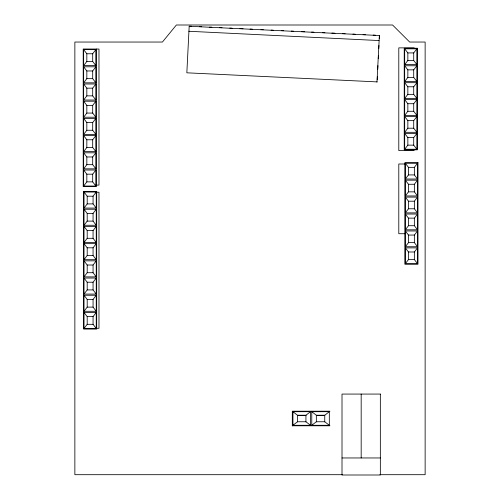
<?xml version="1.0" encoding="UTF-8"?>
<svg xmlns="http://www.w3.org/2000/svg" width="500" height="500" viewBox="0 0 500 500"><rect width="100%" height="100%" fill="white"/><g stroke="black" fill="none" stroke-linecap="round" stroke-linejoin="round"><path stroke-width="0.75" d="M83.65 186.044L83.65 170.006L95.869 170.006L95.869 186.044L83.65 186.044L86.831 181.869L86.831 174.181L83.65 170.006M83.65 168.844L83.65 152.806L95.869 152.806L95.869 168.844L83.65 168.844L86.831 164.669L86.831 156.975L83.65 152.806M83.65 151.637L83.65 135.6L95.869 135.6L95.869 151.637L83.65 151.637L86.831 147.469L86.831 139.775L83.65 135.6M83.65 134.438L83.65 118.4L95.869 118.4L95.869 134.438L83.65 134.438L86.831 130.262L86.831 122.569L83.65 118.4M83.65 117.231L83.65 101.2L95.869 101.2L95.869 117.231L83.65 117.231L86.831 113.062L86.831 105.369L83.65 101.2M83.65 100.031L83.65 83.994L95.869 83.994L95.869 100.031L83.65 100.031L86.831 95.862L86.831 88.169L83.65 83.994M83.65 82.831L83.65 66.794L95.869 66.794L95.869 82.831L83.65 82.831L86.831 78.656L86.831 70.963L83.65 66.794M83.65 65.625L83.65 49.594L95.869 49.594L95.869 65.625L83.65 65.625L86.831 61.456L86.831 53.762L83.65 49.594M84.025 328.488L84.025 312.45L96.244 312.45L96.244 328.488L84.025 328.488L87.2 324.319L87.2 316.625L84.025 312.45M84.025 311.288L84.025 295.25L96.244 295.25L96.244 311.288L84.025 311.288L87.2 307.113L87.2 299.419L84.025 295.25M84.025 294.081L84.025 278.05L96.244 278.05L96.244 294.081L84.025 294.081L87.2 289.913L87.2 282.219L84.025 278.05M84.025 276.881L84.025 260.844L96.244 260.844L96.244 276.881L84.025 276.881L87.2 272.712L87.2 265.019L84.025 260.844M84.025 259.681L84.025 243.644L96.244 243.644L96.244 259.681L84.025 259.681L87.2 255.506L87.2 247.812L84.025 243.644M84.025 242.475L84.025 226.438L96.244 226.438L96.244 242.475L84.025 242.475L87.2 238.306L87.2 230.613L84.025 226.438M84.025 225.275L84.025 209.237L96.244 209.237L96.244 225.275L84.025 225.275L87.2 221.1L87.2 213.412L84.025 209.237M84.025 208.075L84.025 192.037L96.244 192.037L96.244 208.075L84.025 208.075L87.2 203.9L87.2 196.206L84.025 192.037M95.869 186.044L92.694 181.869L92.694 174.181L95.869 170.006M95.869 168.844L92.694 164.669L92.694 156.975L95.869 152.806M95.869 151.637L92.694 147.469L92.694 139.775L95.869 135.6M95.869 134.438L92.694 130.262L92.694 122.569L95.869 118.4M95.869 117.231L92.694 113.062L92.694 105.369L95.869 101.2M95.869 100.031L92.694 95.862L92.694 88.169L95.869 83.994M95.869 82.831L92.694 78.656L92.694 70.963L95.869 66.794M95.869 65.625L92.694 61.456L92.694 53.762L95.869 49.594M96.244 328.488L93.062 324.319L93.062 316.625L96.244 312.45M96.244 311.288L93.062 307.113L93.062 299.419L96.244 295.25M96.244 294.081L93.062 289.913L93.062 282.219L96.244 278.05M96.244 276.881L93.062 272.712L93.062 265.019L96.244 260.844M96.244 259.681L93.062 255.506L93.062 247.812L96.244 243.644M96.244 242.475L93.062 238.306L93.062 230.613L96.244 226.438M96.244 225.275L93.062 221.1L93.062 213.412L96.244 209.237M96.244 208.075L93.062 203.9L93.062 196.206L96.244 192.037M96.312 49.006L96.312 186.625L83.206 186.625L83.206 49.006L98.981 49.05L98.981 185.094L95.9 185.094M377.137 81.894L186.844 72.812L189.181 26.244L191.619 26.231M376.969 82.1L379.406 35.406M377.25 79.569L377.4 76.469M377.738 69.5L377.931 65.625M378.269 58.65L378.419 55.55M378.762 48.575L378.913 45.475M379.256 38.5L379.369 36.181M404.669 64.6L407.85 60.494L407.85 52.925L404.669 48.819L416.887 48.819L416.887 64.6L404.669 64.6L404.669 48.819M416.887 64.6L413.713 60.494L413.713 52.925L416.887 48.819M404.669 81.531L407.85 77.425L407.85 69.856L404.669 65.75L416.887 65.75L416.887 81.531L404.669 81.531L404.669 65.75M416.887 81.531L413.713 77.425L413.713 69.856L416.887 65.75M404.669 98.462L407.85 94.356L407.85 86.781L404.669 82.675L416.887 82.675L416.887 98.462L404.669 98.462L404.669 82.675M416.887 98.462L413.713 94.356L413.713 86.781L416.887 82.675M404.669 115.388L407.85 111.281L407.85 103.713L404.669 99.606L416.887 99.606L416.887 115.388L404.669 115.388L404.669 99.606M416.887 115.388L413.713 111.281L413.713 103.713L416.887 99.606M404.669 132.319L407.85 128.212L407.85 120.644L404.669 116.538L416.887 116.538L416.887 132.319L404.669 132.319L404.669 116.538M416.887 132.319L413.713 128.212L413.713 120.644L416.887 116.538M404.669 149.25L407.85 145.144L407.85 137.569L404.669 133.463L416.887 133.463L416.887 149.25L404.669 149.25L404.669 133.463M416.887 149.25L413.713 145.144L413.713 137.569L416.887 133.463M405.319 179.025L408.494 174.919L408.494 167.35L405.319 163.244L417.537 163.244L417.537 179.025L405.319 179.025L405.319 163.244M417.537 179.025L414.356 174.919L414.356 167.35L417.537 163.244M405.319 195.956L408.494 191.85L408.494 184.275L405.319 180.169L417.537 180.169L417.537 195.956L405.319 195.956L405.319 180.169M417.537 195.956L414.356 191.85L414.356 184.275L417.537 180.169M405.319 212.881L408.494 208.775L408.494 201.206L405.319 197.1L417.537 197.1L417.537 212.881L405.319 212.881L405.319 197.1M417.537 212.881L414.356 208.775L414.356 201.206L417.537 197.1M405.319 229.812L408.494 225.706L408.494 218.137L405.319 214.031L417.537 214.031L417.537 229.812L405.319 229.812L405.319 214.031M417.537 229.812L414.356 225.706L414.356 218.137L417.537 214.031M405.319 246.744L408.494 242.638L408.494 235.062L405.319 230.963L417.537 230.963L417.537 246.744L405.319 246.744L405.319 230.963M417.537 246.744L414.356 242.638L414.356 235.062L417.537 230.963M405.319 263.669L408.494 259.562L408.494 251.994L405.319 247.887L417.537 247.887L417.537 263.669L405.319 263.669L405.319 247.887M417.537 263.669L414.356 259.562L414.356 251.994L417.537 247.887M292.944 411.7L297.512 415.244L305.931 415.244L310.494 411.7L310.494 425.288L292.944 425.288L292.944 411.7L310.494 411.7M311.769 411.7L316.337 415.244L324.75 415.244L329.319 411.7L329.319 425.288L311.769 425.288L311.769 411.7L329.319 411.7M292.944 425.288L297.512 421.756L305.931 421.756L310.494 425.288M311.769 425.288L316.337 421.756L324.75 421.756L329.319 425.288M414.194 47.869L398.794 47.869L398.794 150.562L414.194 150.562M407.85 52.925L413.713 52.925M86.831 53.762L92.694 53.762M407.85 60.494L413.713 60.494M86.831 61.456L92.694 61.456M407.85 69.856L413.713 69.856M86.831 70.963L92.694 70.963M407.85 77.425L413.713 77.425M86.831 78.656L92.694 78.656M407.85 86.781L413.713 86.781M86.831 88.169L92.694 88.169M407.85 94.356L413.713 94.356M86.831 95.862L92.694 95.862M407.85 103.713L413.713 103.713M86.831 105.369L92.694 105.369M407.85 111.281L413.713 111.281M86.831 113.062L92.694 113.062M407.85 120.644L413.713 120.644M86.831 122.569L92.694 122.569M407.85 128.212L413.713 128.212M86.831 130.262L92.694 130.262M407.85 137.569L413.713 137.569M86.831 139.775L92.694 139.775M407.85 145.144L413.713 145.144M86.831 147.469L92.694 147.469M86.831 156.975L92.694 156.975M404.95 163.994L398.794 163.994L398.794 233.719L404.95 233.719M86.831 164.669L92.694 164.669M408.494 167.35L414.356 167.35M86.831 174.181L92.694 174.181M408.494 174.919L414.356 174.919M86.831 181.869L92.694 181.869M408.494 184.275L414.356 184.275M408.494 191.85L414.356 191.85M95.9 192.237L98.981 192.237L98.981 328.288L95.9 328.288M87.2 196.206L93.062 196.206M408.494 201.206L414.356 201.206M87.2 203.9L93.062 203.9M408.494 208.775L414.356 208.775M87.2 213.412L93.062 213.412M408.494 218.137L414.356 218.137M87.2 221.1L93.062 221.1M408.494 225.706L414.356 225.706M87.2 230.613L93.062 230.613M408.494 235.062L414.356 235.062M87.2 238.306L93.062 238.306M408.494 242.638L414.356 242.638M87.2 247.812L93.062 247.812M408.494 251.994L414.356 251.994M87.2 255.506L93.062 255.506M408.494 259.562L414.356 259.562M87.2 265.019L93.062 265.019M87.2 272.712L93.062 272.712M87.2 282.219L93.062 282.219M87.2 289.913L93.062 289.913M87.2 299.419L93.062 299.419M87.2 307.113L93.062 307.113M87.2 316.625L93.062 316.625M87.2 324.319L93.062 324.319M329.956 411.206L292.306 411.206L292.306 425.9M297.512 415.35L305.931 415.35M316.337 415.35L324.75 415.35M292.306 425.781L329.956 425.781M342.006 457.962L380.344 457.962M342.444 474.694L74.862 474.694L74.862 42.038L162.419 42.038L176.375 25L392.569 25L409.669 42.038L425.138 42.038L425.138 474.694L379.888 474.694M199.412 26.612L201.75 26.725M209.544 27.106L211.881 27.219M219.669 27.6L222.006 27.713M229.8 28.094L232.138 28.206M239.931 28.588L243.05 28.744M250.062 29.081L252.4 29.2M260.969 29.619L263.306 29.731M271.1 30.113L273.438 30.225M281.225 30.606L283.562 30.719M291.356 31.1L293.694 31.219M301.488 31.594L304.606 31.75M311.619 32.094L313.956 32.206M322.525 32.625L324.862 32.738M331.875 33.081L334.994 33.231M342.781 33.612L345.119 33.731M352.912 34.106L355.25 34.225M363.044 34.606L365.381 34.719M373.175 35.1L375.513 35.213M189.181 26.244L379.3 35.531M188.875 31.269L379 40.556M361.175 394.069L361.175 457.962M324.75 415.244L324.75 421.869M316.337 415.244L316.337 421.869M305.931 415.244L305.931 421.869M297.512 415.244L297.512 421.869M83.581 192.237L83.581 328.288M83.581 191.45L83.581 329.069L96.688 329.069L96.688 191.45L83.581 191.45M417.331 48.244L404.225 48.244L404.225 149.819L417.331 149.819L417.331 48.244M417.981 162.669L404.875 162.669L404.875 264.244L417.981 264.244L417.981 162.669M380.344 394.069L342.006 394.069L342.006 475L380.344 475L380.344 394.069"/></g></svg>
